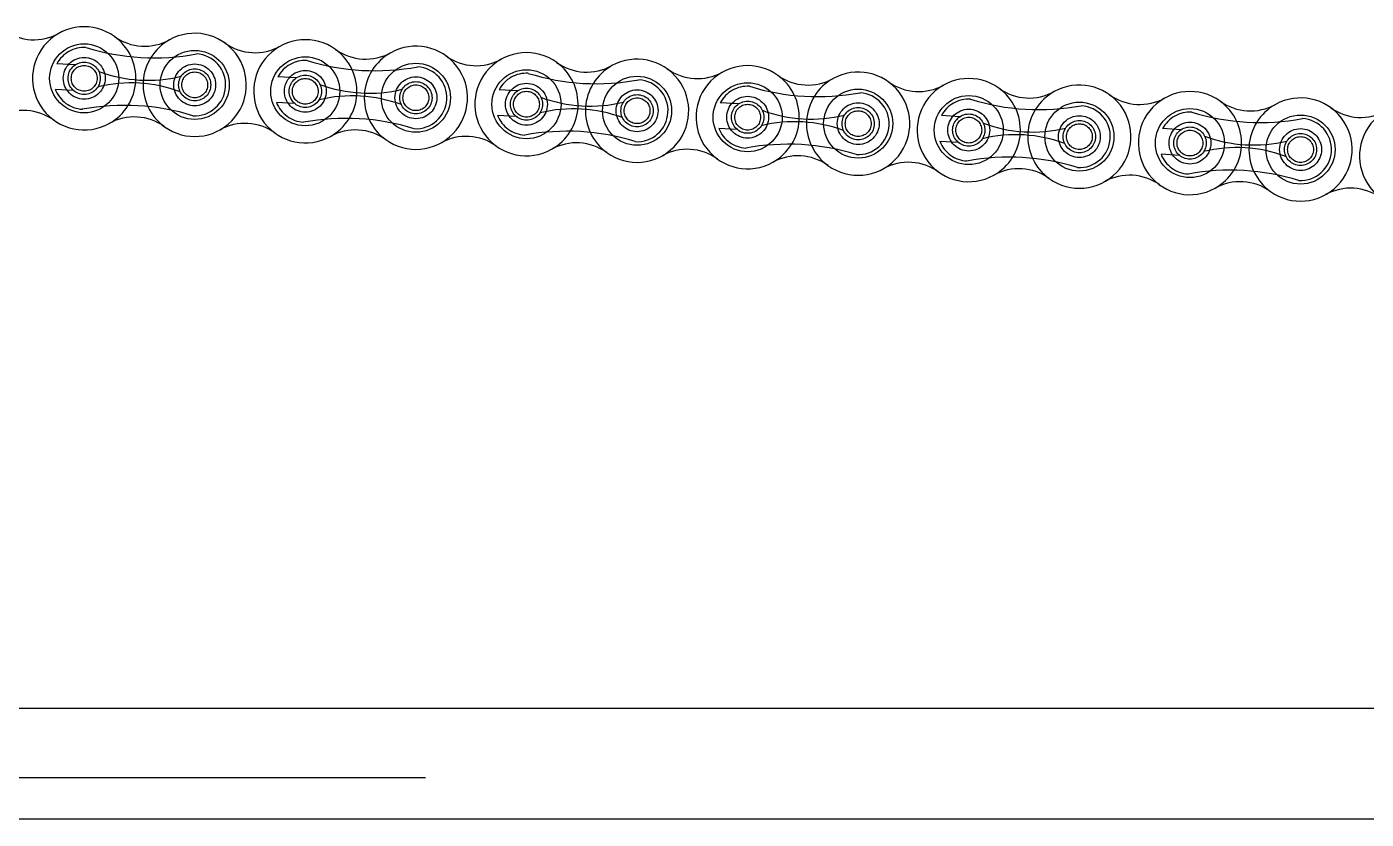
# Model space of a CAD drawing. Header units: metres. Extents: x 0 to 63075, y 0 to 44550.
# Drawn here: x 39099.1 to 39252.7, y 35022.3 to 35113.2 of the extents above; entities that cross this region are included whole.
import ezdxf

# ---------------------------------------------------------------- set-up
doc = ezdxf.new("R2010")
doc.units = ezdxf.units.M
doc.header["$LTSCALE"] = 75
doc.linetypes.add('HIDDEN2', pattern=[4.7625, 3.175, -1.5875])
for name, color, linetype in [('SDM', 7, 'Continuous'), ('SL4', 4, 'Continuous'), ('ST1', 7, 'HIDDEN2')]:
    doc.layers.add(name, color=color, linetype=linetype)

# ---------------------------------------------------------------- blocks, each defined once
blk = doc.blocks.new('A$Cf5e9a517')
at = {"layer": 'SL4'}
for p, q in [((2387.24, 1469.11), (3289.74, 1469.11)), ((3289.74, 1456.35), (2387.24, 1456.35))]:
    blk.add_line(p, q, dxfattribs=at)
at = {"layer": 'ST1'}
for p, q in [((2942.4, 1542.88), (2940.28, 1543.01)), ((2967.75, 1541.4), (2965.63, 1541.52)), ((2942.23, 1539.94), (2940.1, 1540.06)), ((2993.11, 1539.91), (2990.99, 1540.04)), ((2967.58, 1538.45), (2965.46, 1538.58)), ((3018.47, 1538.43), (3016.35, 1538.55)), ((2992.94, 1536.97), (2990.82, 1537.09)), ((3043.82, 1536.94), (3041.7, 1537.07)), ((3018.29, 1535.48), (3016.17, 1535.61)), ((3069.18, 1535.46), (3067.06, 1535.58)), ((3043.65, 1534), (3041.53, 1534.12)), ((3069.01, 1532.51), (3066.89, 1532.64)), ((2339.74, 1469.11), (3339.74, 1469.11)), ((3339.74, 1461.11), (2339.74, 1461.11))]:
    blk.add_line(p, q, dxfattribs=at)
for centre, radius in [((2943.42, 1541.35), 3.96), ((2943.42, 1541.35), 2.4), ((2956.09, 1540.6), 3.96), ((2968.77, 1539.86), 3.96), ((2943.42, 1541.35), 1.85), ((2943.42, 1541.35), 1.48), ((2956.09, 1540.6), 2.4), ((2956.09, 1540.6), 1.84), ((2956.09, 1540.6), 1.48), ((2968.77, 1539.86), 2.4), ((2981.45, 1539.12), 3.96), ((2994.13, 1538.38), 3.96), ((2968.77, 1539.86), 1.85), ((2968.77, 1539.86), 1.48), ((2981.45, 1539.12), 2.4), ((2981.45, 1539.12), 1.85), ((2981.45, 1539.12), 1.48), ((2994.13, 1538.38), 2.4), ((3006.81, 1537.63), 3.96), ((3019.49, 1536.89), 3.96), ((2994.13, 1538.38), 1.84), ((2994.13, 1538.38), 1.48), ((3006.81, 1537.63), 2.4), ((3006.81, 1537.63), 1.85), ((3006.81, 1537.63), 1.48), ((3019.49, 1536.89), 2.4), ((3032.16, 1536.15), 3.96), ((3044.84, 1535.41), 3.96), ((3019.49, 1536.89), 1.85), ((3019.49, 1536.89), 1.48), ((3032.16, 1536.15), 2.4), ((3032.16, 1536.15), 1.85), ((3032.16, 1536.15), 1.48), ((3044.84, 1535.41), 2.4), ((3044.84, 1535.41), 1.85), ((3057.52, 1534.66), 3.96), ((3070.2, 1533.92), 3.96), ((3044.84, 1535.41), 1.48), ((3057.52, 1534.66), 2.4), ((3057.52, 1534.66), 1.85), ((3057.52, 1534.66), 1.48), ((3070.2, 1533.92), 2.4), ((3070.2, 1533.92), 1.85), ((3082.88, 1533.18), 3.96), ((3070.2, 1533.92), 1.48), ((3082.88, 1533.18), 2.4), ((3082.88, 1533.18), 1.84), ((3082.88, 1533.18), 1.48)]:
    blk.add_circle(centre, radius, dxfattribs=at)
for centre, radius, start, end in [((2937.66, 1551.69), 5.92, 234.215, 299.0816), ((2943.42, 1541.35), 5.92, 54.215, 299.0816), ((2956.09, 1540.6), 5.92, 234.215, 119.0816), ((2943.42, 1541.35), 3.55, 86.6483, 152.095), ((2943.42, 1541.35), 5.92, 299.0816, 54.2151), ((2950.34, 1550.95), 5.92, 234.215, 299.0816), ((2956.09, 1540.6), 5.92, 119.0816, 234.2151), ((2963.02, 1550.21), 5.92, 234.215, 299.0816), ((2968.77, 1539.86), 5.92, 54.215, 299.0816), ((2981.45, 1539.12), 5.92, 234.215, 119.0816), ((2951.46, 1570.02), 26.32, 252.6885, 280.6082), ((2956.09, 1540.6), 3.55, 266.6483, 86.6483), ((2968.77, 1539.86), 3.55, 86.6483, 152.095), ((2976.81, 1568.54), 26.32, 252.6885, 280.6082), ((2968.77, 1539.86), 5.92, 299.0816, 54.2151), ((2975.7, 1549.47), 5.92, 234.215, 299.0816), ((2981.45, 1539.12), 5.92, 119.0816, 234.2151), ((2988.37, 1548.72), 5.92, 234.215, 299.0816), ((2994.13, 1538.38), 5.92, 54.215, 299.0816), ((3006.81, 1537.63), 5.92, 234.215, 119.0816), ((2950.71, 1557.3), 16.17, 249.6413, 283.6553), ((2981.45, 1539.12), 3.55, 266.6483, 86.6483), ((2994.13, 1538.38), 3.55, 86.6483, 152.095), ((3002.17, 1567.05), 26.32, 252.6885, 280.6082), ((2994.13, 1538.38), 5.92, 299.0816, 54.2151), ((3001.05, 1547.98), 5.92, 234.215, 299.0816), ((3006.81, 1537.63), 5.92, 119.0816, 234.2151), ((3013.73, 1547.24), 5.92, 234.215, 299.0816), ((3019.49, 1536.89), 5.92, 54.215, 299.0816), ((3032.16, 1536.15), 5.92, 234.215, 119.0816), ((2948.8, 1524.65), 16.17, 69.6413, 103.6553), ((2976.07, 1555.81), 16.17, 249.6413, 283.6553), ((3006.81, 1537.63), 3.55, 266.6483, 86.6483), ((3019.49, 1536.89), 3.55, 86.6483, 152.095), ((3027.53, 1565.57), 26.32, 252.6885, 280.6082), ((3019.49, 1536.89), 5.92, 299.0816, 54.2151), ((3026.41, 1546.5), 5.92, 234.215, 299.0816), ((3032.16, 1536.15), 5.92, 119.0816, 234.2151), ((3039.09, 1545.75), 5.92, 234.215, 299.0816), ((3044.84, 1535.41), 5.92, 54.215, 299.0816), ((3057.52, 1534.66), 5.92, 234.215, 119.0816), ((2943.42, 1541.35), 3.55, 201.2017, 266.6483), ((2974.16, 1523.17), 16.17, 69.6413, 103.6553), ((3001.42, 1554.33), 16.17, 249.6413, 283.6553), ((3032.16, 1536.15), 3.55, 266.6483, 86.6483), ((3044.84, 1535.41), 3.55, 86.6483, 152.095), ((3052.88, 1564.08), 26.32, 252.6885, 280.6082), ((3044.84, 1535.41), 5.92, 299.0816, 54.2151), ((3051.77, 1545.01), 5.92, 234.215, 299.0816), ((3057.52, 1534.66), 5.92, 119.0816, 234.2151), ((3064.44, 1544.27), 5.92, 234.215, 299.0816), ((3070.2, 1533.92), 5.92, 54.215, 299.0816), ((3082.88, 1533.18), 5.92, 234.215, 119.0816), ((2936.49, 1531.74), 5.92, 54.215, 119.0816), ((2948.05, 1511.93), 26.32, 72.6885, 100.6082), ((2968.77, 1539.86), 3.55, 201.2017, 266.6483), ((2999.51, 1521.68), 16.17, 69.6413, 103.6553), ((3026.78, 1552.84), 16.17, 249.6413, 283.6553), ((3057.52, 1534.66), 3.55, 266.6483, 86.6483), ((3070.2, 1533.92), 3.55, 86.6483, 152.095), ((3078.24, 1562.6), 26.32, 252.6885, 280.6082), ((3070.2, 1533.92), 5.92, 299.0816, 54.2151), ((3077.12, 1543.53), 5.92, 234.215, 299.0816), ((3082.88, 1533.18), 5.92, 119.0816, 234.2151), ((3089.8, 1542.78), 5.92, 234.215, 299.0816), ((3095.56, 1532.44), 5.92, 54.215, 299.0816), ((2949.17, 1531), 5.92, 54.215, 119.0816), ((2961.85, 1530.26), 5.92, 54.215, 119.0816), ((2973.41, 1510.44), 26.32, 72.6885, 100.6082), ((2994.13, 1538.38), 3.55, 201.2017, 266.6483), ((3024.87, 1520.2), 16.17, 69.6413, 103.6553), ((3052.14, 1551.36), 16.17, 249.6413, 283.6553), ((3082.88, 1533.18), 3.55, 266.6483, 86.6483), ((2974.53, 1529.51), 5.92, 54.215, 119.0816), ((2987.21, 1528.77), 5.92, 54.215, 119.0816), ((2998.77, 1508.96), 26.32, 72.6885, 100.6082), ((3019.49, 1536.89), 3.55, 201.2017, 266.6483), ((3050.23, 1518.71), 16.17, 69.6413, 103.6553), ((3077.49, 1549.87), 16.17, 249.6413, 283.6553), ((2999.88, 1528.03), 5.92, 54.215, 119.0816), ((3012.56, 1527.29), 5.92, 54.215, 119.0816), ((3024.12, 1507.47), 26.32, 72.6885, 100.6082), ((3044.84, 1535.41), 3.55, 201.2017, 266.6483), ((3070.2, 1533.92), 3.55, 201.2017, 266.6483), ((3075.58, 1517.23), 16.17, 69.6413, 103.6553), ((3025.24, 1526.54), 5.92, 54.215, 119.0816), ((3037.92, 1525.8), 5.92, 54.215, 119.0816), ((3049.48, 1505.99), 26.32, 72.6885, 100.6082), ((3050.6, 1525.06), 5.92, 54.215, 119.0816), ((3063.28, 1524.32), 5.92, 54.215, 119.0816), ((3074.84, 1504.5), 26.32, 72.6885, 100.6082), ((3075.95, 1523.57), 5.92, 54.215, 119.0816), ((3088.63, 1522.83), 5.92, 54.215, 119.0816)]:
    blk.add_arc(centre, radius, start, end, dxfattribs=at)

msp = doc.modelspace()

# ---------------------------------------------------------------- block references
at = {"layer": 'SDM'}
msp.add_blockref('A$Cf5e9a517', (36162.25, 33565.92), dxfattribs=at)

doc.saveas('drawing.dxf')
